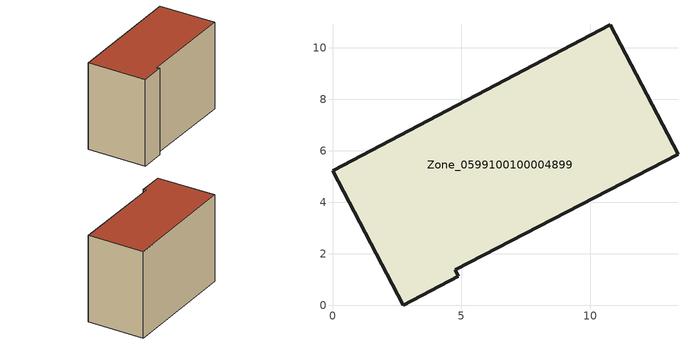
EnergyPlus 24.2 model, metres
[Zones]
Zone_0599100100004899
 floor ground (C_G): 0,5.23 10.78,10.9 13.42,5.87 4.76,1.37 4.89,1.12 2.75,0 z0
 wall outside (C_F): 10.78,10.9 0,5.23 2.75,0 4.89,1.12 4.76,1.37 13.42,5.87 10.78,10.9 z0:8.74
 roof outside (C_R): 0,5.23 2.75,0 4.89,1.12 4.76,1.37 13.42,5.87 10.78,10.9 z8.74
[BUILDING]
Pand.0599100100004899: North Axis=0; Terrain=City; Loads Convergence Tolerance Value=0.04; Temperature Convergence Tolerance Value=0.4; Solar Distribution=FullExterior; Maximum Number of Warmup Days=25; Minimum Number of Warmup Days=1
[Site:Location]
Rotterdam.The.Hague.AP_ZH_NLD Design_Conditions: Latitude=51.96; Longitude=4.45; Time Zone=1; Elevation=-4.5
[SITE:GROUNDTEMPERATURE:BUILDINGSURFACE]
18, 18, 18, 18, 18, 18, 18, 18, 18, 18, 18, 18
[MATERIAL] Thermal Absorptance=0.9; Solar Absorptance=0.7; Visible Absorptance=0.7
Name | Roughness | Thickness | Conductivity | Density | Specific Heat
G.TI.2006-2014 | MediumSmooth | 0.15 | 0.06 | 540 | 1210
F.TI.2006-2014 | Rough | 0.3 | 0.12 | 1920 | 840
R.TI.2006-2014 | MediumRough | 0.2 | 0.08 | 1500 | 1000
[CONSTRUCTION]
C_G: G.TI.2006-2014
C_F: F.TI.2006-2014
C_R: R.TI.2006-2014
[ZONE]
Zone_0599100100004899: Type=1; Multiplier=1; Ceiling Height=Autocalculate; Volume=Autocalculate; Floor Area=autocalculate; Part of Total Floor Area=Yes
[ZONEINFILTRATION:DESIGNFLOWRATE]
Infil_Zone_0599100100004899: Zone or ZoneList or Space or SpaceList=Zone_0599100100004899; Schedule=AlwaysOn; Design Flow Rate Calculation Method=Flow/Area; Flow Rate per Floor Area=0.0015; Constant Term Coefficient=1; Temperature Term Coefficient=0; Velocity Term Coefficient=0; Velocity Squared Term Coefficient=0
[HVACTEMPLATE:ZONE:IDEALLOADSAIRSYSTEM]
Zone_0599100100004899: Maximum Heating Supply Air Temperature=50; Minimum Cooling Supply Air Temperature=13; Maximum Heating Supply Air Humidity Ratio=0.0156; Minimum Cooling Supply Air Humidity Ratio=0.0077; Heating Limit=NoLimit; Cooling Limit=NoLimit; Dehumidification Control Type=ConstantSensibleHeatRatio; Cooling Sensible Heat Ratio=0.7; Dehumidification Setpoint=60; Humidification Control Type=None; Humidification Setpoint=30; Outdoor Air Method=None; Outdoor Air Flow Rate per Person=0.00944; Outdoor Air Flow Rate per Zone Floor Area=0; Outdoor Air Flow Rate per Zone=0; Demand Controlled Ventilation Type=None; Outdoor Air Economizer Type=NoEconomizer; Heat Recovery Type=None; Sensible Heat Recovery Effectiveness=0.7; Latent Heat Recovery Effectiveness=0.65
[ZONECONTROL:THERMOSTAT]
ThermostatControl_Zone_0599100100004899: Zone or ZoneList=Zone_0599100100004899; Control Type Schedule=DualSetpointControlType; Control 1=Thermostat_Zone_0599100100004899; Temperature Difference Between Cutout And Setpoint=0
[THERMOSTATSETPOINT:DUALSETPOINT]
Thermostat_Zone_0599100100004899: Heating Setpoint Temperature Schedule=HeatingSetpoint_Zone_0599100100004899; Cooling Setpoint Temperature Schedule=CoolingSetpoint_Zone_0599100100004899
[SCHEDULE:COMPACT]
HeatingSetpoint_Zone_0599100100004899: Through: 12/31, For: AllDays, Until: 24:00, 21
CoolingSetpoint_Zone_0599100100004899: Through: 12/31, For: AllDays, Until: 24:00, 24
DualSetpointControlType: Through: 12/31, For: AllDays, Until: 24:00, 4
AlwaysOn: Through: 12/31, For: AllDays, Until: 24:00, 1
